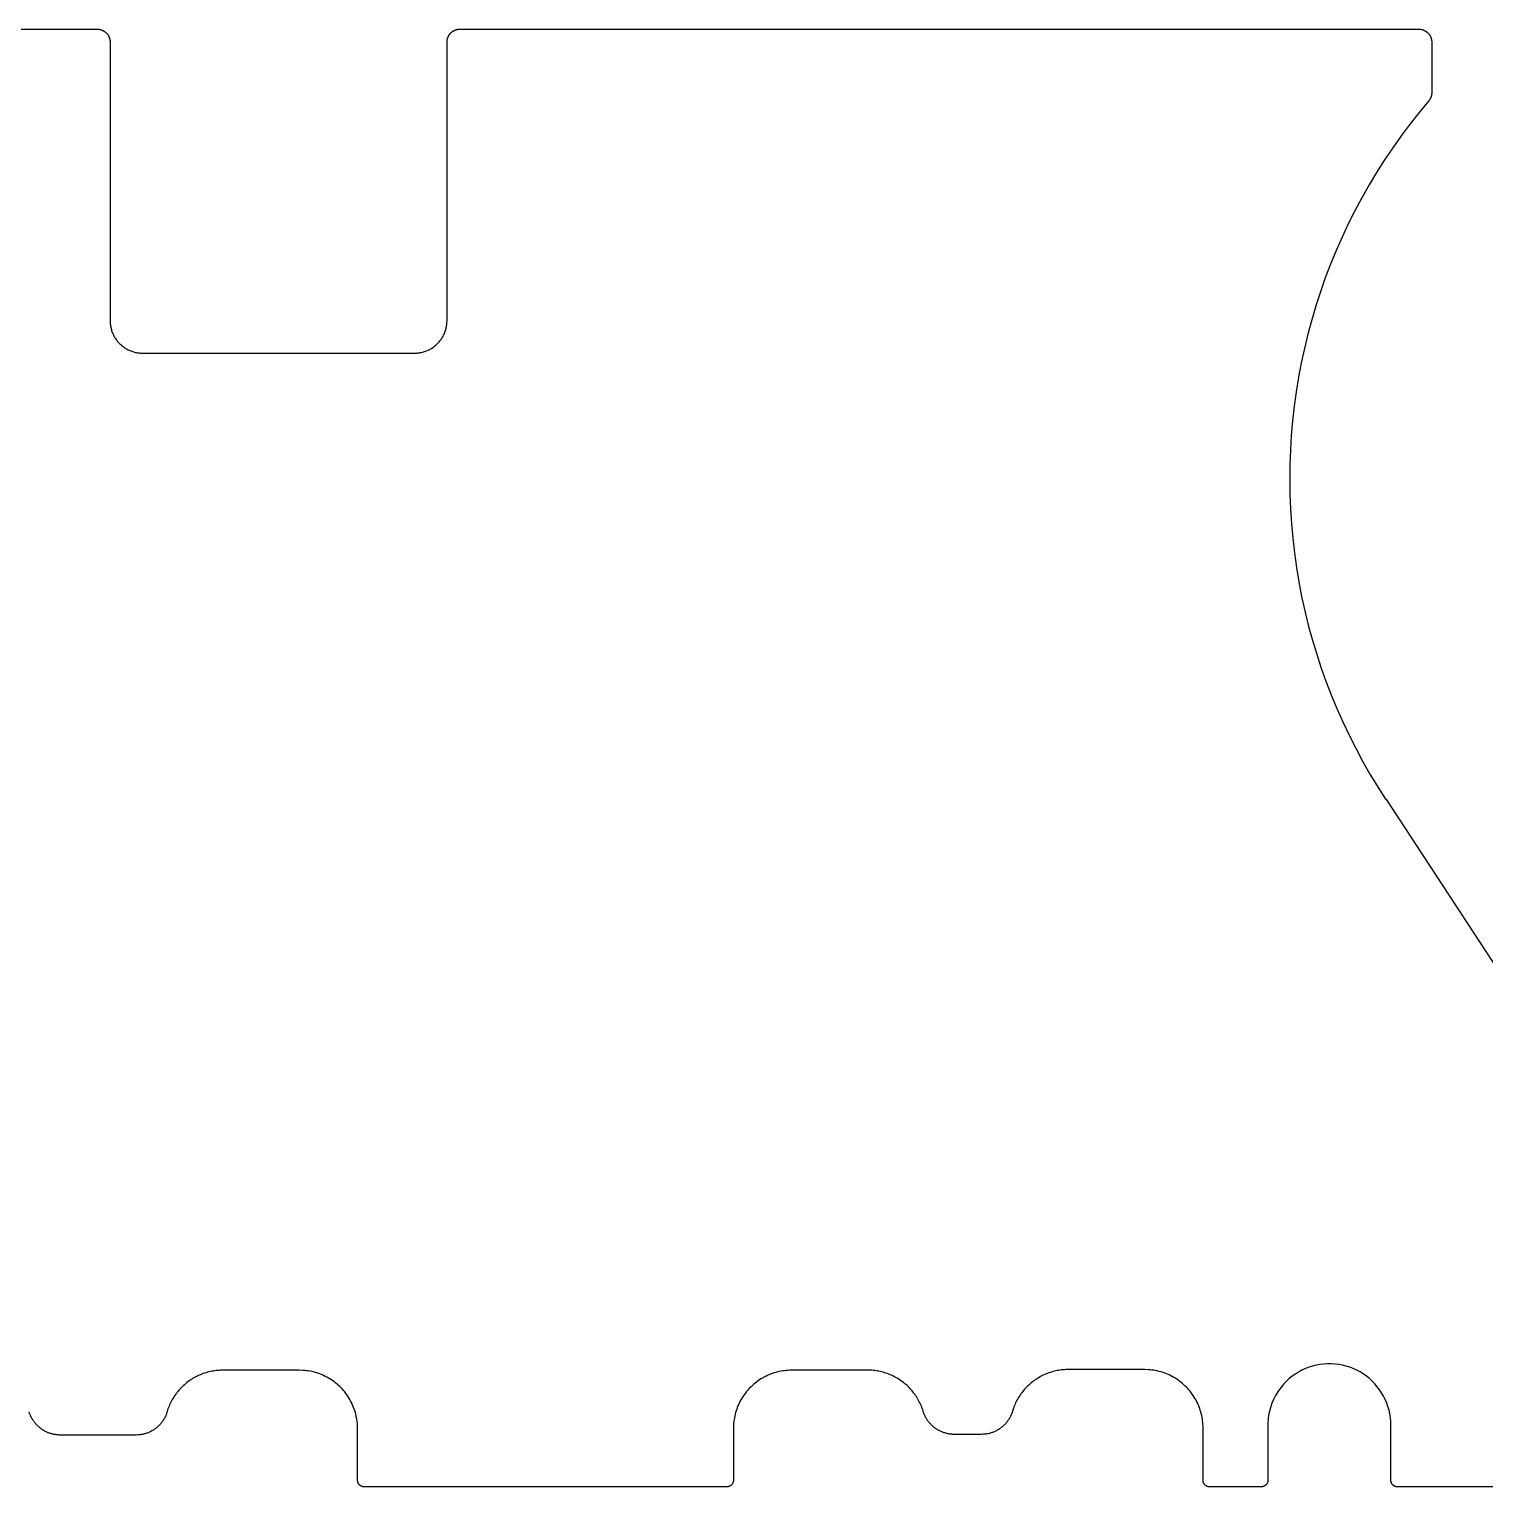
# Model space of a CAD drawing. Extents: x 15 to 3256, y 15 to 486.
# Drawn here: x 2560.6 to 2785.3, y 260.7 to 485.7 of the extents above; entities that cross this region are included whole.
import ezdxf

# ---------------------------------------------------------------- set-up
doc = ezdxf.new("R2010")
doc.units = 0

msp = doc.modelspace()

# ---------------------------------------------------------------- linework, layer by layer
at = {"layer": 'Layer 0', "color": 1}
for p, q in [((2504.100098, 485.700012), (2571.100098, 485.700012)), ((2627.100098, 485.700012), (2775.100098, 485.700012)), ((2573.100098, 483.700012), (2573.100098, 440.700012)), ((2625.100098, 440.700012), (2625.100098, 483.700012)), ((2777.100098, 483.700012), (2777.100098, 475.899994)), ((2578.100098, 435.700012), (2620.100098, 435.700012)), ((2770, 366.899994), (2793.5, 331)), ((2602.300049, 278.700012), (2590.600098, 278.700012)), ((2690, 278.700012), (2678.300049, 278.700012)), ((2732.800049, 278.800018), (2721.100098, 278.800018)), ((2751.800049, 270.200012), (2751.800049, 261.700012)), ((2770.800049, 261.700012), (2770.800049, 270.200012)), ((2577.100098, 268.700012), (2565.400146, 268.700012)), ((2611.300049, 261.700012), (2611.300049, 269.700012)), ((2669.300049, 269.700012), (2669.300049, 261.700012)), ((2707.600098, 268.800018), (2703.300049, 268.800018)), ((2741.800049, 261.700012), (2741.800049, 269.800018)), ((2668.300049, 260.700012), (2612.300049, 260.700012)), ((2750.800049, 260.700012), (2742.800049, 260.700012)), ((2858.300049, 260.700012), (2771.800049, 260.700012))]:
    msp.add_line(p, q, dxfattribs=at)
for points in [[(2571.100098, 485.700012), (2571.161621, 485.699066), (2571.223145, 485.696228), (2571.284424, 485.691498), (2571.345703, 485.684875), (2571.406738, 485.676361), (2571.467285, 485.666016), (2571.527588, 485.653778), (2571.587646, 485.639679), (2571.646973, 485.623749), (2571.706055, 485.606018), (2571.764404, 485.586456), (2571.822021, 485.565125), (2571.87915, 485.542023), (2571.935547, 485.517181), (2571.990967, 485.490601), (2572.045654, 485.462341), (2572.099609, 485.432404), (2572.152344, 485.400818), (2572.204102, 485.367645), (2572.254883, 485.332855), (2572.304688, 485.296539), (2572.353271, 485.258728), (2572.400635, 485.219421), (2572.446777, 485.17868), (2572.491699, 485.136536), (2572.535156, 485.093018), (2572.577393, 485.048187), (2572.618164, 485.002075), (2572.657471, 484.954742), (2572.695313, 484.906219), (2572.731689, 484.856567), (2572.766602, 484.805786), (2572.799805, 484.753998), (2572.831543, 484.701172), (2572.861572, 484.64743), (2572.889893, 484.592773), (2572.916504, 484.537262), (2572.941406, 484.480957), (2572.9646, 484.42392), (2572.98584, 484.366211), (2573.005371, 484.307861), (2573.023193, 484.248932), (2573.039307, 484.189484), (2573.053467, 484.129578), (2573.065674, 484.069244), (2573.076172, 484.008575), (2573.084717, 483.947632), (2573.091309, 483.886444), (2573.096191, 483.825073), (2573.100098, 483.702026)], [(2625.100098, 483.700012), (2625.101074, 483.761597), (2625.104004, 483.82312), (2625.108643, 483.884552), (2625.115234, 483.945801), (2625.123779, 484.006805), (2625.134033, 484.067505), (2625.146484, 484.127869), (2625.1604, 484.187836), (2625.176514, 484.247345), (2625.194092, 484.306305), (2625.213867, 484.364716), (2625.235107, 484.422485), (2625.258301, 484.479584), (2625.283203, 484.535919), (2625.309814, 484.591492), (2625.338135, 484.64621), (2625.368164, 484.700012), (2625.399658, 484.752869), (2625.432861, 484.804749), (2625.467773, 484.85556), (2625.50415, 484.905273), (2625.541992, 484.953857), (2625.581299, 485.001251), (2625.62207, 485.047394), (2625.664307, 485.092285), (2625.707764, 485.135834), (2625.752686, 485.17804), (2625.798828, 485.218811), (2625.846191, 485.258179), (2625.894775, 485.296051), (2625.94458, 485.332397), (2625.995361, 485.367218), (2626.047119, 485.400452), (2626.100098, 485.432068), (2626.153809, 485.462036), (2626.208496, 485.490326), (2626.26416, 485.516937), (2626.320557, 485.541809), (2626.377686, 485.564941), (2626.435303, 485.586334), (2626.493896, 485.605896), (2626.552734, 485.623657), (2626.612305, 485.639618), (2626.672119, 485.653717), (2626.732666, 485.665955), (2626.793213, 485.676331), (2626.854248, 485.684845), (2626.915527, 485.691467), (2626.977051, 485.696228), (2627.100098, 485.700012)], [(2775.100098, 485.700012), (2775.161621, 485.699066), (2775.223145, 485.696228), (2775.284424, 485.691498), (2775.345703, 485.684875), (2775.406738, 485.676361), (2775.467285, 485.666016), (2775.527588, 485.653778), (2775.587646, 485.639679), (2775.646973, 485.623749), (2775.706055, 485.606018), (2775.764404, 485.586456), (2775.822021, 485.565125), (2775.87915, 485.542023), (2775.935547, 485.517181), (2775.990967, 485.490601), (2776.045654, 485.462341), (2776.099609, 485.432404), (2776.152344, 485.400818), (2776.204102, 485.367645), (2776.254883, 485.332855), (2776.304688, 485.296539), (2776.353271, 485.258728), (2776.400635, 485.219421), (2776.446777, 485.17868), (2776.491699, 485.136536), (2776.535156, 485.093018), (2776.577393, 485.048187), (2776.618164, 485.002075), (2776.657471, 484.954742), (2776.695313, 484.906219), (2776.731689, 484.856567), (2776.766602, 484.805786), (2776.799805, 484.753998), (2776.831543, 484.701172), (2776.861572, 484.64743), (2776.889893, 484.592773), (2776.916504, 484.537262), (2776.941406, 484.480957), (2776.9646, 484.42392), (2776.98584, 484.366211), (2777.005371, 484.307861), (2777.023193, 484.248932), (2777.039307, 484.189484), (2777.053467, 484.129578), (2777.065674, 484.069244), (2777.076172, 484.008575), (2777.084717, 483.947632), (2777.091309, 483.886444), (2777.096191, 483.825073), (2777.100098, 483.702026)], [(2777.100098, 475.902008), (2777.099854, 475.873962), (2777.099365, 475.845917), (2777.098389, 475.817902), (2777.097168, 475.789886), (2777.095215, 475.761902), (2777.093262, 475.733948), (2777.090576, 475.706024), (2777.087646, 475.678131), (2777.084473, 475.650269), (2777.080811, 475.622498), (2777.07666, 475.594757), (2777.072266, 475.567047), (2777.067383, 475.539429), (2777.062012, 475.511902), (2777.056396, 475.484436), (2777.050537, 475.457031), (2777.043945, 475.429749), (2777.037354, 475.402527), (2777.030029, 475.375427), (2777.022461, 475.348419), (2777.014648, 475.321503), (2777.006348, 475.294739), (2776.997559, 475.268066), (2776.988525, 475.241516), (2776.979248, 475.215118), (2776.969482, 475.188812), (2776.959229, 475.162689), (2776.94873, 475.136688), (2776.937744, 475.11084), (2776.926514, 475.085175), (2776.915039, 475.059631), (2776.903076, 475.034271), (2776.890625, 475.009064), (2776.87793, 474.98407), (2776.86499, 474.959229), (2776.851563, 474.93457), (2776.837891, 474.910095), (2776.823975, 474.885834), (2776.80957, 474.861755), (2776.794678, 474.837891), (2776.779785, 474.81424), (2776.764404, 474.790802), (2776.748535, 474.767578), (2776.732666, 474.744568), (2776.716309, 474.721802), (2776.699463, 474.699249), (2776.682617, 474.676941), (2776.665283, 474.654877), (2776.647705, 474.633057), (2776.611572, 474.590179)], [(2776.600098, 474.599945), (2775.152344, 472.852325), (2773.749268, 471.068726), (2772.391357, 469.250366), (2771.079834, 467.398346), (2769.81543, 465.513824), (2768.598877, 463.598083), (2767.431152, 461.652252), (2766.312744, 459.677612), (2765.244385, 457.675415), (2764.226807, 455.646912), (2763.260742, 453.593414), (2762.346924, 451.516205), (2761.485596, 449.416626), (2760.67749, 447.296021), (2759.923096, 445.155701), (2759.222656, 442.99707), (2758.577148, 440.821442), (2757.986572, 438.630249), (2757.451416, 436.424866), (2756.972168, 434.206696), (2756.548828, 431.977142), (2756.181641, 429.73764), (2755.871338, 427.489594), (2755.617676, 425.234436), (2755.420898, 422.973602), (2755.28125, 420.708496), (2755.19873, 418.440643), (2755.17334, 416.171387), (2755.205078, 413.902222), (2755.294189, 411.634583), (2755.44043, 409.369934), (2755.643555, 407.10965), (2755.903564, 404.855225), (2756.220459, 402.608063), (2756.593994, 400.369629), (2757.023682, 398.141296), (2757.509277, 395.9245), (2758.050781, 393.720642), (2758.647461, 391.531158), (2759.299316, 389.357391), (2760.005859, 387.200745), (2760.766357, 385.062592), (2761.580566, 382.944305), (2762.447754, 380.847198), (2763.367676, 378.772614), (2764.3396, 376.721893), (2765.363037, 374.69632), (2766.437012, 372.697174), (2767.561035, 370.725739), (2769.956299, 366.871155)], [(2573.100098, 440.700012), (2573.102539, 440.546051), (2573.109619, 440.392212), (2573.121338, 440.238678), (2573.137939, 440.085571), (2573.15918, 439.933044), (2573.185303, 439.781281), (2573.21582, 439.630341), (2573.251221, 439.480438), (2573.291016, 439.331696), (2573.335449, 439.184265), (2573.384277, 439.038239), (2573.437744, 438.893799), (2573.495605, 438.751099), (2573.557861, 438.610199), (2573.624268, 438.471313), (2573.695068, 438.334534), (2573.77002, 438.200012), (2573.849121, 438.067841), (2573.932129, 437.938202), (2574.019043, 437.811157), (2574.110107, 437.686859), (2574.20459, 437.565399), (2574.302979, 437.44693), (2574.405029, 437.331543), (2574.510498, 437.21936), (2574.619385, 437.110443), (2574.731689, 437.004974), (2574.846924, 436.902985), (2574.965576, 436.804626), (2575.086914, 436.70993), (2575.211182, 436.619019), (2575.338379, 436.532013), (2575.468018, 436.448944), (2575.600098, 436.369904), (2575.734619, 436.294952), (2575.871338, 436.224213), (2576.010254, 436.157684), (2576.151123, 436.09549), (2576.293945, 436.037659), (2576.438232, 435.984253), (2576.584229, 435.935303), (2576.731689, 435.8909), (2576.880615, 435.851044), (2577.030518, 435.815765), (2577.181396, 435.785156), (2577.333008, 435.759186), (2577.485596, 435.737915), (2577.638672, 435.721344), (2577.792236, 435.709503), (2578.100098, 435.700012)], [(2620.100098, 435.700012), (2620.25415, 435.702393), (2620.408203, 435.709503), (2620.561768, 435.721375), (2620.714844, 435.737946), (2620.867432, 435.759247), (2621.019531, 435.785248), (2621.17041, 435.815918), (2621.320313, 435.851227), (2621.469238, 435.891113), (2621.616699, 435.935608), (2621.762939, 435.984589), (2621.907471, 436.038086), (2622.050293, 436.095978), (2622.191162, 436.158264), (2622.330078, 436.224854), (2622.467041, 436.295685), (2622.601563, 436.370728), (2622.733643, 436.44986), (2622.863525, 436.53302), (2622.990479, 436.620148), (2623.11499, 436.711182), (2623.236328, 436.805969), (2623.35498, 436.904449), (2623.470215, 437.006561), (2623.58252, 437.112152), (2623.691406, 437.221161), (2623.796875, 437.333496), (2623.898926, 437.449005), (2623.997314, 437.567596), (2624.092041, 437.689178), (2624.182861, 437.813629), (2624.269775, 437.940796), (2624.352783, 438.070587), (2624.431885, 438.202911), (2624.506836, 438.337555), (2624.577393, 438.474487), (2624.644043, 438.613495), (2624.706055, 438.754517), (2624.763916, 438.897369), (2624.817139, 439.041931), (2624.865967, 439.18808), (2624.9104, 439.335663), (2624.950195, 439.484528), (2624.985352, 439.634552), (2625.015869, 439.785614), (2625.041504, 439.9375), (2625.062744, 440.090149), (2625.079102, 440.243347), (2625.09082, 440.397003), (2625.100098, 440.705017)], [(2770.800049, 270.209503), (2770.781494, 270.794128), (2770.726807, 271.376495), (2770.636719, 271.954407), (2770.510986, 272.525665), (2770.350342, 273.088104), (2770.155518, 273.639618), (2769.927002, 274.17807), (2769.665771, 274.701447), (2769.373047, 275.207764), (2769.049561, 275.695099), (2768.696533, 276.161591), (2768.315674, 276.605469), (2767.908203, 277.025085), (2767.475586, 277.418823), (2767.019775, 277.785217), (2766.541992, 278.122833), (2766.044678, 278.43042), (2765.529053, 278.706787), (2764.997559, 278.950928), (2764.451904, 279.161896), (2763.894531, 279.338867), (2763.327148, 279.481232), (2762.752197, 279.588379), (2762.171631, 279.659943), (2761.587646, 279.695648), (2761.00293, 279.695374), (2760.418945, 279.659088), (2759.838623, 279.586914), (2759.263672, 279.479187), (2758.696533, 279.336273), (2758.13916, 279.158752), (2757.59375, 278.947235), (2757.0625, 278.702576), (2756.547363, 278.425659), (2756.050049, 278.117584), (2755.572754, 277.77948), (2755.117188, 277.412659), (2754.685059, 277.018494), (2754.278076, 276.59848), (2753.897461, 276.154205), (2753.545166, 275.687347), (2753.222168, 275.199707), (2752.929688, 274.693085), (2752.669189, 274.169464), (2752.441162, 273.630768), (2752.246826, 273.079071), (2752.086914, 272.516479), (2751.96167, 271.945099), (2751.87207, 271.367096), (2751.800049, 270.200012)], [(2590.600098, 278.700012), (2590.372803, 278.699677), (2590.145508, 278.693604), (2589.918457, 278.681763), (2589.69165, 278.664215), (2589.465576, 278.64093), (2589.23999, 278.611938), (2589.015381, 278.577271), (2588.791504, 278.536957), (2588.568848, 278.490967), (2588.347412, 278.439392), (2588.127441, 278.382233), (2587.908936, 278.31955), (2587.691895, 278.251343), (2587.476807, 278.177704), (2587.263672, 278.098633), (2587.05249, 278.014191), (2586.84375, 277.924469), (2586.637207, 277.829498), (2586.433105, 277.72934), (2586.231445, 277.624054), (2586.032715, 277.513702), (2585.83667, 277.398376), (2585.643799, 277.278137), (2585.453857, 277.153046), (2585.267334, 277.023224), (2585.083984, 276.888702), (2584.904053, 276.749603), (2584.727783, 276.606018), (2584.555176, 276.458008), (2584.386475, 276.305725), (2584.22168, 276.14917), (2584.060547, 275.988556), (2583.903809, 275.823883), (2583.751221, 275.655334), (2583.603027, 275.482971), (2583.459229, 275.306915), (2583.319824, 275.127289), (2583.185059, 274.944183), (2583.054932, 274.757751), (2582.929443, 274.568085), (2582.808838, 274.375305), (2582.693359, 274.179535), (2582.582764, 273.980927), (2582.477051, 273.779572), (2582.376465, 273.575623), (2582.28125, 273.369202), (2582.191162, 273.160431), (2582.106445, 272.949463), (2582.0271, 272.73642), (2581.884521, 272.304688)], [(2611.300049, 269.709015), (2611.29541, 269.985992), (2611.282471, 270.262695), (2611.260986, 270.538849), (2611.230713, 270.81424), (2611.192383, 271.088562), (2611.145264, 271.361572), (2611.090088, 271.632996), (2611.026367, 271.902588), (2610.954346, 272.170105), (2610.874268, 272.435272), (2610.786133, 272.697876), (2610.689697, 272.957611), (2610.585693, 273.214264), (2610.473389, 273.46759), (2610.35376, 273.717346), (2610.226318, 273.963287), (2610.091309, 274.2052), (2609.948975, 274.442841), (2609.799316, 274.675995), (2609.642578, 274.904449), (2609.479004, 275.12796), (2609.308594, 275.346313), (2609.131592, 275.559326), (2608.947998, 275.766785), (2608.758057, 275.968506), (2608.562012, 276.164276), (2608.360107, 276.353943), (2608.152588, 276.537292), (2607.939453, 276.714172), (2607.720703, 276.884399), (2607.49707, 277.047821), (2607.268555, 277.204285), (2607.035156, 277.353638), (2606.797363, 277.495728), (2606.55542, 277.630463), (2606.309326, 277.75766), (2606.059326, 277.877228), (2605.805908, 277.989044), (2605.549316, 278.093018), (2605.289307, 278.189056), (2605.026855, 278.277039), (2604.761475, 278.356873), (2604.493896, 278.428528), (2604.224121, 278.491913), (2603.952637, 278.546967), (2603.679688, 278.593628), (2603.405273, 278.631897), (2603.129883, 278.661682), (2602.85376, 278.682953), (2602.300049, 278.700012)], [(2678.300049, 278.700012), (2678.022949, 278.69574), (2677.746094, 278.682953), (2677.469727, 278.661621), (2677.194092, 278.631805), (2676.919434, 278.593506), (2676.64624, 278.546783), (2676.374756, 278.491638), (2676.104736, 278.428192), (2675.837158, 278.356445), (2675.571777, 278.276489), (2675.308838, 278.188385), (2675.048828, 278.092255), (2674.791992, 277.988159), (2674.53833, 277.87619), (2674.28833, 277.75647), (2674.042236, 277.62912), (2673.800049, 277.494232), (2673.562256, 277.351959), (2673.328857, 277.202423), (2673.100098, 277.045776), (2672.876221, 276.882172), (2672.657715, 276.711731), (2672.44458, 276.534668), (2672.236816, 276.351105), (2672.034912, 276.161224), (2671.838867, 275.96521), (2671.648926, 275.763275), (2671.465332, 275.555573), (2671.28833, 275.342316), (2671.11792, 275.123718), (2670.954346, 274.899994), (2670.797607, 274.671295), (2670.648193, 274.437897), (2670.505859, 274.200012), (2670.37085, 273.957855), (2670.243652, 273.71167), (2670.123779, 273.46167), (2670.011963, 273.208099), (2669.907715, 272.951202), (2669.811768, 272.691223), (2669.723633, 272.428406), (2669.643555, 272.162994), (2669.571777, 271.895233), (2669.508301, 271.625427), (2669.453369, 271.35376), (2669.406494, 271.080536), (2669.368164, 270.80603), (2669.338379, 270.530426), (2669.317139, 270.254059), (2669.300049, 269.700012)], [(2698.600098, 272.399994), (2698.530273, 272.612732), (2698.455322, 272.823639), (2698.375244, 273.032654), (2698.289795, 273.239594), (2698.199463, 273.444366), (2698.104004, 273.64682), (2698.003418, 273.846863), (2697.897949, 274.044312), (2697.787598, 274.239105), (2697.672607, 274.431091), (2697.552734, 274.620148), (2697.428223, 274.806183), (2697.299072, 274.989075), (2697.165527, 275.168701), (2697.027344, 275.34494), (2696.88501, 275.5177), (2696.738525, 275.68689), (2696.587646, 275.852386), (2696.432861, 276.014069), (2696.27417, 276.171875), (2696.111572, 276.325684), (2695.945068, 276.475403), (2695.775146, 276.620941), (2695.601318, 276.762207), (2695.424316, 276.899139), (2695.243896, 277.031616), (2695.060059, 277.159576), (2694.873291, 277.282928), (2694.683594, 277.401611), (2694.490967, 277.515533), (2694.29541, 277.624634), (2694.097168, 277.728851), (2693.896729, 277.828125), (2693.693604, 277.922394), (2693.488281, 278.011566), (2693.280762, 278.095642), (2693.071289, 278.1745), (2692.859863, 278.248169), (2692.646729, 278.316559), (2692.431885, 278.379608), (2692.215576, 278.437317), (2691.998047, 278.489655), (2691.779053, 278.53656), (2691.559082, 278.578003), (2691.338135, 278.613983), (2691.116455, 278.64447), (2690.894043, 278.669434), (2690.670898, 278.688873), (2690.44751, 278.702759), (2690, 278.713867)], [(2721.100098, 278.799988), (2720.872803, 278.799652), (2720.645508, 278.793579), (2720.418457, 278.781738), (2720.19165, 278.764191), (2719.965576, 278.740906), (2719.73999, 278.711914), (2719.515381, 278.677246), (2719.291504, 278.636932), (2719.068848, 278.590942), (2718.847412, 278.539368), (2718.627441, 278.482208), (2718.408936, 278.419525), (2718.191895, 278.351318), (2717.976807, 278.277679), (2717.763672, 278.198608), (2717.55249, 278.114166), (2717.34375, 278.024445), (2717.137207, 277.929474), (2716.933105, 277.829315), (2716.731445, 277.72403), (2716.532715, 277.613678), (2716.33667, 277.498352), (2716.143799, 277.378113), (2715.953857, 277.253021), (2715.767334, 277.123199), (2715.583984, 276.988678), (2715.404053, 276.849579), (2715.227783, 276.705994), (2715.055176, 276.557983), (2714.886475, 276.405701), (2714.72168, 276.249146), (2714.560547, 276.088531), (2714.403809, 275.923859), (2714.251221, 275.75531), (2714.103027, 275.582947), (2713.959229, 275.406891), (2713.819824, 275.227264), (2713.685059, 275.044159), (2713.554932, 274.857727), (2713.429443, 274.66806), (2713.308838, 274.475281), (2713.193359, 274.27951), (2713.082764, 274.080902), (2712.977051, 273.879547), (2712.876465, 273.675598), (2712.78125, 273.469177), (2712.691162, 273.260406), (2712.606445, 273.049438), (2712.5271, 272.836395), (2712.384521, 272.404663)], [(2741.800049, 269.809021), (2741.79541, 270.085999), (2741.782471, 270.362701), (2741.760986, 270.638855), (2741.730713, 270.914246), (2741.692383, 271.188568), (2741.645264, 271.461578), (2741.590088, 271.733002), (2741.526367, 272.002594), (2741.454346, 272.270111), (2741.374268, 272.535278), (2741.286133, 272.797882), (2741.189697, 273.057617), (2741.085693, 273.31427), (2740.973389, 273.567596), (2740.85376, 273.817352), (2740.726318, 274.063293), (2740.591309, 274.305206), (2740.448975, 274.542847), (2740.299316, 274.776001), (2740.142578, 275.004456), (2739.979004, 275.227966), (2739.808594, 275.44632), (2739.631592, 275.659332), (2739.447998, 275.866791), (2739.258057, 276.068512), (2739.062012, 276.264282), (2738.860107, 276.453949), (2738.652588, 276.637299), (2738.439453, 276.814178), (2738.220703, 276.984406), (2737.99707, 277.147827), (2737.768555, 277.304291), (2737.535156, 277.453644), (2737.297363, 277.595734), (2737.05542, 277.730469), (2736.809326, 277.857666), (2736.559326, 277.977234), (2736.305908, 278.08905), (2736.049316, 278.193024), (2735.789307, 278.289063), (2735.526855, 278.377045), (2735.261475, 278.456879), (2734.993896, 278.528534), (2734.724121, 278.591919), (2734.452637, 278.646973), (2734.179688, 278.693634), (2733.905273, 278.731903), (2733.629883, 278.761688), (2733.35376, 278.782959), (2732.800049, 278.800018)], [(2565.400146, 268.700012), (2565.273926, 268.701599), (2565.147949, 268.70639), (2565.021973, 268.714325), (2564.89624, 268.725464), (2564.770996, 268.739746), (2564.645996, 268.757202), (2564.521484, 268.777832), (2564.397461, 268.801544), (2564.27417, 268.82843), (2564.151611, 268.858368), (2564.030029, 268.891418), (2563.908936, 268.927521), (2563.789063, 268.966675), (2563.670166, 269.00882), (2563.552246, 269.053955), (2563.435791, 269.102081), (2563.320313, 269.153107), (2563.206299, 269.207031), (2563.093506, 269.263824), (2562.982422, 269.323425), (2562.872803, 269.385834), (2562.764648, 269.450989), (2562.658203, 269.518829), (2562.553711, 269.589355), (2562.450928, 269.662476), (2562.349854, 269.73819), (2562.250977, 269.816406), (2562.153809, 269.897125), (2562.059082, 269.980225), (2561.966309, 270.065735), (2561.875488, 270.153534), (2561.787109, 270.243591), (2561.701172, 270.335876), (2561.617432, 270.430267), (2561.536133, 270.526764), (2561.457275, 270.625275), (2561.381104, 270.725739), (2561.307129, 270.828094), (2561.236084, 270.932281), (2561.16748, 271.038239), (2561.101807, 271.145874), (2561.038574, 271.255157), (2560.978271, 271.365997), (2560.920898, 271.478302), (2560.866211, 271.592041), (2560.814453, 271.707123), (2560.765625, 271.823456), (2560.719727, 271.94101), (2560.677002, 272.059662), (2560.600098, 272.300018)], [(2581.900146, 272.300018), (2581.863281, 272.179352), (2581.823242, 272.059662), (2581.780518, 271.94101), (2581.734619, 271.823456), (2581.685791, 271.707123), (2581.634033, 271.592041), (2581.579346, 271.478302), (2581.521973, 271.365997), (2581.46167, 271.255157), (2581.398438, 271.145874), (2581.332764, 271.038239), (2581.26416, 270.932281), (2581.193115, 270.828094), (2581.119141, 270.725739), (2581.042969, 270.625275), (2580.964111, 270.526764), (2580.882813, 270.430267), (2580.799072, 270.335876), (2580.713135, 270.243591), (2580.624756, 270.153534), (2580.533936, 270.065735), (2580.441162, 269.980225), (2580.346436, 269.897125), (2580.249268, 269.816406), (2580.150391, 269.73819), (2580.049316, 269.662476), (2579.946533, 269.589355), (2579.842041, 269.518829), (2579.735596, 269.450989), (2579.627441, 269.385834), (2579.517822, 269.323425), (2579.406738, 269.263824), (2579.293945, 269.207031), (2579.179932, 269.153107), (2579.064453, 269.102081), (2578.947998, 269.053955), (2578.830078, 269.00882), (2578.711182, 268.966675), (2578.591309, 268.927521), (2578.470215, 268.891418), (2578.348633, 268.858368), (2578.226074, 268.82843), (2578.102783, 268.801544), (2577.97876, 268.777832), (2577.854248, 268.757202), (2577.729248, 268.739746), (2577.604004, 268.725464), (2577.478271, 268.714325), (2577.352295, 268.70639), (2577.100098, 268.700012)], [(2703.300049, 268.799988), (2703.175781, 268.804016), (2703.051758, 268.811127), (2702.927979, 268.82132), (2702.804443, 268.834595), (2702.681396, 268.850922), (2702.558594, 268.8703), (2702.436523, 268.892731), (2702.314941, 268.918182), (2702.193848, 268.946655), (2702.07373, 268.978119), (2701.954346, 269.012543), (2701.835938, 269.049927), (2701.718262, 269.090271), (2701.601807, 269.133484), (2701.486572, 269.179596), (2701.372314, 269.228577), (2701.259521, 269.280334), (2701.147705, 269.33493), (2701.037598, 269.392242), (2700.928711, 269.452301), (2700.821533, 269.515015), (2700.716064, 269.580383), (2700.612061, 269.648376), (2700.509766, 269.718903), (2700.40918, 269.791962), (2700.310547, 269.867523), (2700.213867, 269.945465), (2700.119141, 270.025818), (2700.026367, 270.10849), (2699.935791, 270.19342), (2699.847168, 270.280579), (2699.760742, 270.369934), (2699.676758, 270.461395), (2699.594971, 270.554932), (2699.515625, 270.650452), (2699.438477, 270.747925), (2699.364014, 270.84726), (2699.291748, 270.948425), (2699.222168, 271.051361), (2699.155273, 271.156006), (2699.09082, 271.262268), (2699.029297, 271.370087), (2698.970215, 271.479401), (2698.913818, 271.590179), (2698.860352, 271.702301), (2698.80957, 271.815704), (2698.761719, 271.930359), (2698.716797, 272.046143), (2698.674561, 272.163025), (2698.599121, 272.39975)], [(2712.400146, 272.400024), (2712.363281, 272.279358), (2712.323242, 272.159668), (2712.280518, 272.041016), (2712.234619, 271.923462), (2712.185791, 271.807129), (2712.134033, 271.692047), (2712.079346, 271.578308), (2712.021973, 271.466003), (2711.96167, 271.355164), (2711.898438, 271.24588), (2711.832764, 271.138245), (2711.76416, 271.032288), (2711.693115, 270.928101), (2711.619141, 270.825745), (2711.542969, 270.725281), (2711.464111, 270.62677), (2711.382813, 270.530273), (2711.299072, 270.435883), (2711.213135, 270.343597), (2711.124756, 270.25354), (2711.033936, 270.165741), (2710.941162, 270.080231), (2710.846436, 269.997131), (2710.749268, 269.916412), (2710.650391, 269.838196), (2710.549316, 269.762482), (2710.446533, 269.689362), (2710.342041, 269.618835), (2710.235596, 269.550995), (2710.127441, 269.48584), (2710.017822, 269.423431), (2709.906738, 269.363831), (2709.793945, 269.307037), (2709.679932, 269.253113), (2709.564453, 269.202087), (2709.447998, 269.153961), (2709.330078, 269.108826), (2709.211182, 269.066681), (2709.091309, 269.027527), (2708.970215, 268.991425), (2708.848633, 268.958374), (2708.726074, 268.928436), (2708.602783, 268.90155), (2708.47876, 268.877838), (2708.354248, 268.857208), (2708.229248, 268.839752), (2708.104004, 268.82547), (2707.978271, 268.814331), (2707.852295, 268.806396), (2707.600098, 268.800018)], [(2612.300049, 260.700012), (2612.269287, 260.7005), (2612.238525, 260.701904), (2612.207764, 260.704285), (2612.177246, 260.707581), (2612.146729, 260.711853), (2612.116211, 260.717041), (2612.086182, 260.723175), (2612.056152, 260.730225), (2612.026367, 260.73819), (2611.996826, 260.74707), (2611.967773, 260.756866), (2611.938721, 260.767548), (2611.910156, 260.779114), (2611.88208, 260.791534), (2611.854248, 260.80484), (2611.826904, 260.819), (2611.800049, 260.833984), (2611.773682, 260.849792), (2611.747803, 260.866425), (2611.722168, 260.88382), (2611.69751, 260.902008), (2611.673096, 260.920929), (2611.649414, 260.940613), (2611.626465, 260.960999), (2611.604004, 260.982086), (2611.582031, 261.003876), (2611.561035, 261.026306), (2611.540527, 261.049408), (2611.520996, 261.07309), (2611.501953, 261.097382), (2611.483887, 261.122223), (2611.466553, 261.147644), (2611.449951, 261.173584), (2611.434082, 261.200012), (2611.418945, 261.226929), (2611.404785, 261.254272), (2611.391602, 261.282043), (2611.37915, 261.310211), (2611.367676, 261.338776), (2611.356934, 261.367645), (2611.347168, 261.396851), (2611.338135, 261.426361), (2611.330322, 261.456085), (2611.323242, 261.486084), (2611.317139, 261.516266), (2611.311768, 261.546631), (2611.307617, 261.577118), (2611.304199, 261.607758), (2611.302002, 261.638458), (2611.300049, 261.700012)], [(2669.300049, 261.701019), (2669.299561, 261.670197), (2669.298096, 261.639404), (2669.295898, 261.608673), (2669.29248, 261.578033), (2669.28833, 261.547516), (2669.283203, 261.517151), (2669.2771, 261.486938), (2669.27002, 261.456909), (2669.262207, 261.427155), (2669.253174, 261.397644), (2669.243408, 261.368408), (2669.23291, 261.339478), (2669.221191, 261.310913), (2669.20874, 261.282715), (2669.195557, 261.254913), (2669.181396, 261.227539), (2669.166504, 261.200592), (2669.150635, 261.174133), (2669.134033, 261.148163), (2669.116699, 261.122742), (2669.098389, 261.097839), (2669.07959, 261.073547), (2669.059814, 261.049805), (2669.039307, 261.026703), (2669.018311, 261.004242), (2668.996582, 260.982452), (2668.974121, 260.961334), (2668.950928, 260.940918), (2668.927246, 260.921204), (2668.903076, 260.902252), (2668.878174, 260.884033), (2668.852783, 260.866608), (2668.826904, 260.849976), (2668.800293, 260.834167), (2668.773438, 260.819153), (2668.746094, 260.804993), (2668.718262, 260.791656), (2668.690186, 260.779205), (2668.661621, 260.767639), (2668.632568, 260.756927), (2668.603271, 260.747131), (2668.573975, 260.73822), (2668.544189, 260.730255), (2668.51416, 260.723206), (2668.483887, 260.717072), (2668.453613, 260.711853), (2668.423096, 260.707611), (2668.392334, 260.704285), (2668.361572, 260.701904), (2668.300049, 260.700012)], [(2742.800049, 260.700012), (2742.769287, 260.7005), (2742.738525, 260.701904), (2742.707764, 260.704285), (2742.677246, 260.707581), (2742.646729, 260.711853), (2742.616211, 260.717041), (2742.586182, 260.723175), (2742.556152, 260.730225), (2742.526367, 260.73819), (2742.496826, 260.74707), (2742.467773, 260.756866), (2742.438721, 260.767548), (2742.410156, 260.779114), (2742.38208, 260.791534), (2742.354248, 260.80484), (2742.326904, 260.819), (2742.300049, 260.833984), (2742.273682, 260.849792), (2742.247803, 260.866425), (2742.222168, 260.88382), (2742.19751, 260.902008), (2742.173096, 260.920929), (2742.149414, 260.940613), (2742.126465, 260.960999), (2742.104004, 260.982086), (2742.082031, 261.003876), (2742.061035, 261.026306), (2742.040527, 261.049408), (2742.020996, 261.07309), (2742.001953, 261.097382), (2741.983887, 261.122223), (2741.966553, 261.147644), (2741.949951, 261.173584), (2741.934082, 261.200012), (2741.918945, 261.226929), (2741.904785, 261.254272), (2741.891602, 261.282043), (2741.87915, 261.310211), (2741.867676, 261.338776), (2741.856934, 261.367645), (2741.847168, 261.396851), (2741.838135, 261.426361), (2741.830322, 261.456085), (2741.823242, 261.486084), (2741.817139, 261.516266), (2741.811768, 261.546631), (2741.807617, 261.577118), (2741.804199, 261.607758), (2741.802002, 261.638458), (2741.800049, 261.700012)], [(2751.800049, 261.701019), (2751.799561, 261.670197), (2751.798096, 261.639404), (2751.795898, 261.608673), (2751.79248, 261.578033), (2751.78833, 261.547516), (2751.783203, 261.517151), (2751.7771, 261.486938), (2751.77002, 261.456909), (2751.762207, 261.427155), (2751.753174, 261.397644), (2751.743408, 261.368408), (2751.73291, 261.339478), (2751.721191, 261.310913), (2751.70874, 261.282715), (2751.695557, 261.254913), (2751.681396, 261.227539), (2751.666504, 261.200592), (2751.650635, 261.174133), (2751.634033, 261.148163), (2751.616699, 261.122742), (2751.598389, 261.097839), (2751.57959, 261.073547), (2751.559814, 261.049805), (2751.539307, 261.026703), (2751.518311, 261.004242), (2751.496582, 260.982452), (2751.474121, 260.961334), (2751.450928, 260.940918), (2751.427246, 260.921204), (2751.403076, 260.902252), (2751.378174, 260.884033), (2751.352783, 260.866608), (2751.326904, 260.849976), (2751.300293, 260.834167), (2751.273438, 260.819153), (2751.246094, 260.804993), (2751.218262, 260.791656), (2751.190186, 260.779205), (2751.161621, 260.767639), (2751.132568, 260.756927), (2751.103271, 260.747131), (2751.073975, 260.73822), (2751.044189, 260.730255), (2751.01416, 260.723206), (2750.983887, 260.717072), (2750.953613, 260.711853), (2750.923096, 260.707611), (2750.892334, 260.704285), (2750.861572, 260.701904), (2750.800049, 260.700012)], [(2771.800049, 260.700012), (2771.769287, 260.7005), (2771.738525, 260.701904), (2771.707764, 260.704285), (2771.677246, 260.707581), (2771.646729, 260.711853), (2771.616211, 260.717041), (2771.586182, 260.723175), (2771.556152, 260.730225), (2771.526367, 260.73819), (2771.496826, 260.74707), (2771.467773, 260.756866), (2771.438721, 260.767548), (2771.410156, 260.779114), (2771.38208, 260.791534), (2771.354248, 260.80484), (2771.326904, 260.819), (2771.300049, 260.833984), (2771.273682, 260.849792), (2771.247803, 260.866425), (2771.222168, 260.88382), (2771.19751, 260.902008), (2771.173096, 260.920929), (2771.149414, 260.940613), (2771.126465, 260.960999), (2771.104004, 260.982086), (2771.082031, 261.003876), (2771.061035, 261.026306), (2771.040527, 261.049408), (2771.020996, 261.07309), (2771.001953, 261.097382), (2770.983887, 261.122223), (2770.966553, 261.147644), (2770.949951, 261.173584), (2770.934082, 261.200012), (2770.918945, 261.226929), (2770.904785, 261.254272), (2770.891602, 261.282043), (2770.87915, 261.310211), (2770.867676, 261.338776), (2770.856934, 261.367645), (2770.847168, 261.396851), (2770.838135, 261.426361), (2770.830322, 261.456085), (2770.823242, 261.486084), (2770.817139, 261.516266), (2770.811768, 261.546631), (2770.807617, 261.577118), (2770.804199, 261.607758), (2770.802002, 261.638458), (2770.800049, 261.700012)]]:
    msp.add_lwpolyline(points, dxfattribs=at)

doc.saveas('drawing.dxf')
